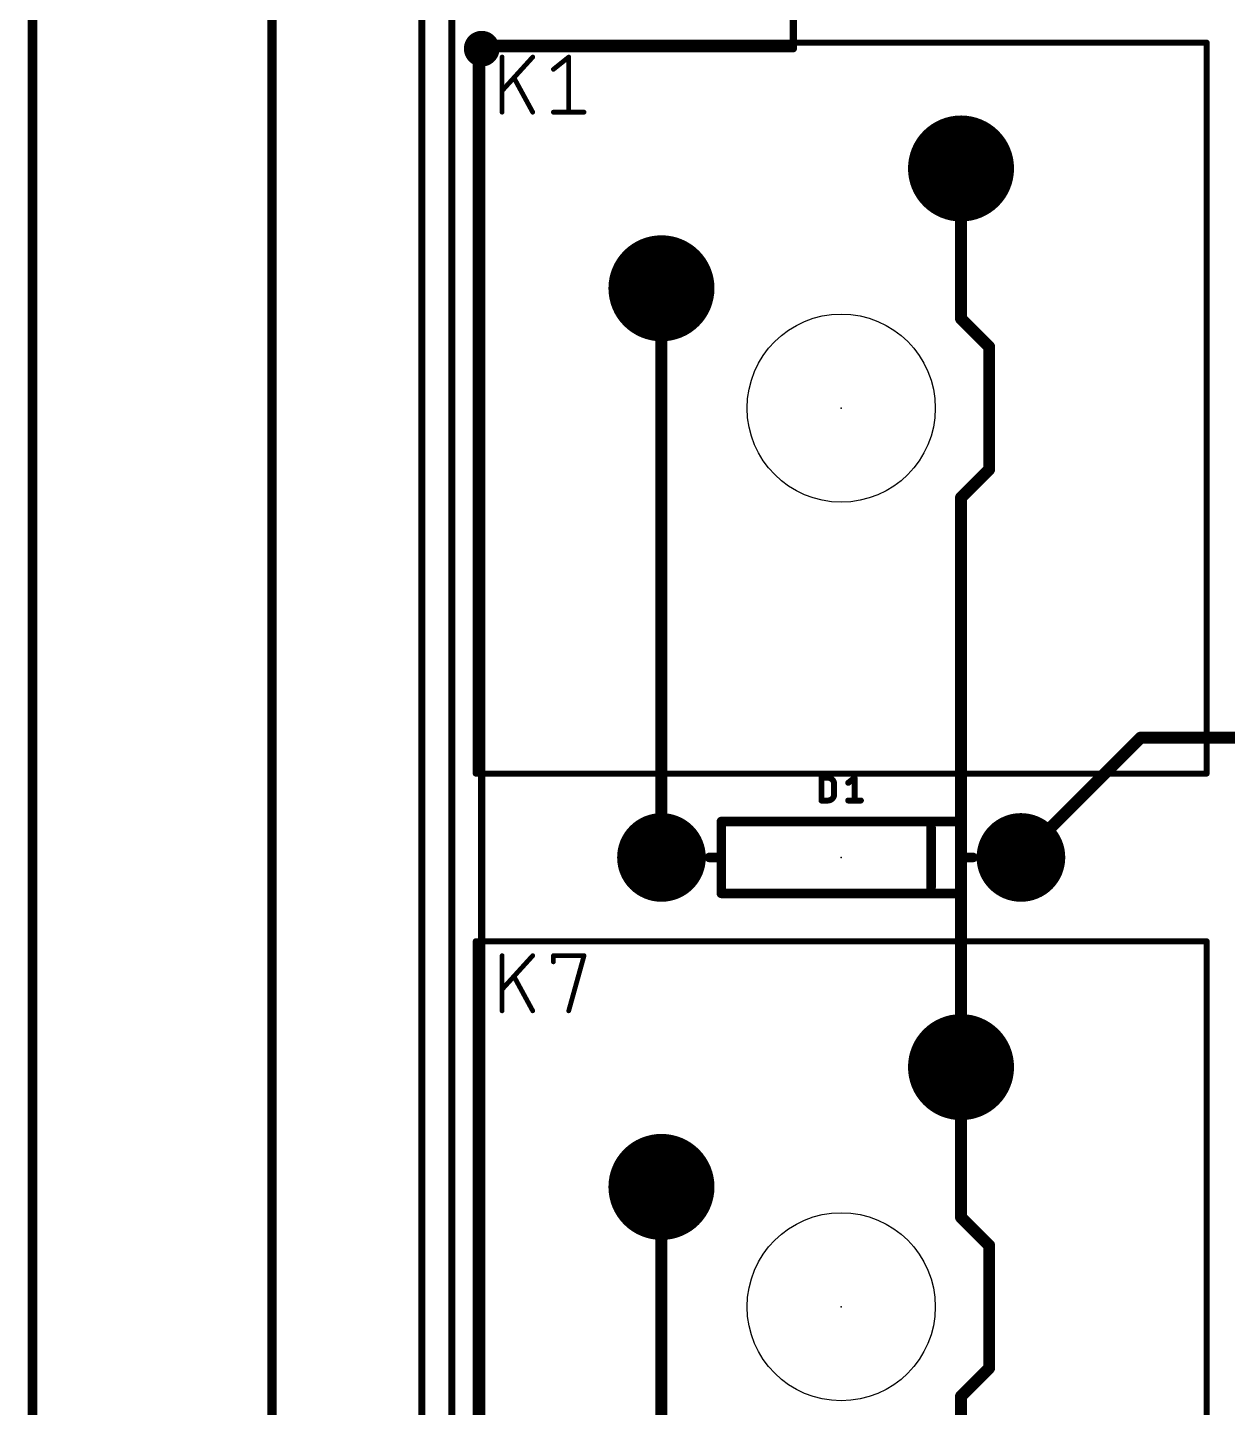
# Model space of a CAD drawing. Extents: x -5 to 151, y -26 to 100.
# Drawn here: x -5.18 to 20.25, y 54.38 to 83.63 of the extents above; entities that cross this region are included whole.
import ezdxf

# ---------------------------------------------------------------- set-up
doc = ezdxf.new("R2010")
doc.units = 0
for name, color, linetype in [('1', 12, 'CONTINUOUS'), ('16', 132, 'CONTINUOUS'), ('17', 110, 'CONTINUOUS'), ('18', 110, 'CONTINUOUS'), ('20', 31, 'CONTINUOUS'), ('21', 253, 'CONTINUOUS'), ('23', 53, 'CONTINUOUS'), ('25', 253, 'CONTINUOUS'), ('51', 253, 'CONTINUOUS')]:
    doc.layers.add(name, color=color, linetype=linetype)

# ---------------------------------------------------------------- blocks, each defined once
blk = doc.blocks.new('ROUNDP')
at = {"const_width": 0.5}
blk.add_lwpolyline([(0, -0.25, 1), (0, 0.25, 1), (0, -0.25)], format="xyb", dxfattribs=at)
blk = doc.blocks.new('ROUNDV')
at = {"const_width": 0.5}
blk.add_lwpolyline([(0, -0.25, 1), (0, 0.25, 1), (0, -0.25)], format="xyb", dxfattribs=at)

msp = doc.modelspace()

# ---------------------------------------------------------------- linework, layer by layer
at = {"layer": '1'}
for points, const_width in [([(0, 94.615), (0, 0)], 0.1524), ([(3.175, 83.82), (3.175, 9.652)], 0.1524), ([(3.81, 83.82), (3.81, 10.16)], 0.1524), ([(4.445, 12.7), (4.445, 83.185)], 0.1524), ([(14.605, 80.645), (14.605, 77.4613)], 0.254), ([(14.605, 77.4613), (15.2019, 76.8644)], 0.254), ([(15.2019, 76.8644), (15.2019, 74.2657)], 0.254), ([(15.2019, 74.2657), (14.605, 73.6688)], 0.254), ([(14.605, 73.6688), (14.605, 61.595)], 0.254), ([(14.605, 61.595), (14.605, 58.4113)], 0.254), ([(14.605, 58.4113), (15.2019, 57.8144)], 0.254), ([(15.2019, 57.8144), (15.2019, 55.2157)], 0.254), ([(15.2019, 55.2157), (14.605, 54.6188)], 0.254), ([(14.605, 54.6188), (14.605, 42.545)], 0.254)]:
    msp.add_lwpolyline(points, dxfattribs=dict(at, const_width=const_width))
for points, const_width in [([(4.4831, 83.185, 1), (4.4069, 83.185)], 0.0762), ([(14.6685, 80.645, 1), (14.5415, 80.645)], 0.127), ([(14.6499, 77.5062, 1), (14.5601, 77.4163)], 0.127), ([(14.5415, 77.4613, 1), (14.6685, 77.4613)], 0.127), ([(15.2654, 76.8644, 1), (15.1384, 76.8644)], 0.127), ([(15.157, 76.8194, 1), (15.2468, 76.9093)], 0.127), ([(15.1384, 74.2657, 1), (15.2654, 74.2657)], 0.127), ([(15.2468, 74.2207, 1), (15.157, 74.3106)], 0.127), ([(14.6685, 73.6688, 1), (14.5415, 73.6688)], 0.127), ([(14.5601, 73.7137, 1), (14.6499, 73.6238)], 0.127), ([(14.6685, 61.595, 1), (14.5415, 61.595)], 0.127), ([(14.5415, 61.595, 1), (14.6685, 61.595)], 0.127), ([(14.6499, 58.4562, 1), (14.5601, 58.3663)], 0.127), ([(14.5415, 58.4113, 1), (14.6685, 58.4113)], 0.127), ([(15.2654, 57.8144, 1), (15.1384, 57.8144)], 0.127), ([(15.157, 57.7694, 1), (15.2468, 57.8593)], 0.127), ([(15.2468, 55.1707, 1), (15.157, 55.2606)], 0.127), ([(15.1384, 55.2157, 1), (15.2654, 55.2157)], 0.127), ([(14.6685, 54.6188, 1), (14.5415, 54.6188)], 0.127), ([(14.5601, 54.6637, 1), (14.6499, 54.5738)], 0.127)]:
    msp.add_lwpolyline(points, format="xyb", dxfattribs=dict(at, const_width=const_width))
at = {"layer": '16'}
for points, const_width in [([(0, 94.615), (0, 4.572)], 0.1524), ([(11.051, 83.185), (11.051, 89.397)], 0.1524), ([(4.445, 83.185), (11.051, 83.185)], 0.1524), ([(8.255, 78.105), (8.255, 66.04)], 0.254), ([(15.875, 66.04), (18.415, 68.58)], 0.254), ([(18.415, 68.58), (33.655, 68.58)], 0.254), ([(8.255, 59.055), (8.255, 46.99)], 0.254)]:
    msp.add_lwpolyline(points, dxfattribs=dict(at, const_width=const_width))
for points, const_width in [([(4.445, 83.2231, 1), (4.445, 83.1469)], 0.0762), ([(11.0129, 83.185, 1), (11.0891, 83.185)], 0.0762), ([(11.051, 83.1469, 1), (11.051, 83.2231)], 0.0762), ([(8.3185, 78.105, 1), (8.1915, 78.105)], 0.127), ([(18.415, 68.6435, 1), (18.415, 68.5165)], 0.127), ([(18.4599, 68.5351, 1), (18.3701, 68.6249)], 0.127), ([(15.8301, 66.0849, 1), (15.9199, 65.9951)], 0.127), ([(8.1915, 66.04, 1), (8.3185, 66.04)], 0.127), ([(8.3185, 59.055, 1), (8.1915, 59.055)], 0.127)]:
    msp.add_lwpolyline(points, format="xyb", dxfattribs=dict(at, const_width=const_width))
at = {"layer": '20', "const_width": 0.2032}
msp.add_lwpolyline([(-5.08, -26.035), (-5.08, 100.33)], dxfattribs=at)
at = {"layer": '20'}
for centre in [(12.065, 75.565), (12.065, 56.515)]:
    msp.add_circle(centre, 1.9939, dxfattribs=at)
at = {"layer": '21', "const_width": 0.2032}
for points in [[(0, 0), (0, 94.615)], [(9.525, 66.802), (14.605, 66.802)], [(9.525, 66.04), (9.525, 66.802)], [(13.97, 66.675), (13.97, 65.405)], [(14.605, 66.802), (14.605, 66.04)], [(9.525, 66.04), (9.271, 66.04)], [(9.525, 65.278), (9.525, 66.04)], [(14.605, 66.04), (14.605, 65.278)], [(14.605, 66.04), (14.859, 66.04)], [(14.605, 65.278), (9.525, 65.278)]]:
    msp.add_lwpolyline(points, dxfattribs=at)
at = {"layer": '21', "const_width": 0.1016}
for points in [[(9.525, 66.8528, 1), (9.525, 66.7512)], [(9.5758, 66.802, 1), (9.4742, 66.802)], [(14.0208, 66.675, 1), (13.9192, 66.675)], [(14.6558, 66.802, 1), (14.5542, 66.802)], [(14.605, 66.7512, 1), (14.605, 66.8528)], [(9.271, 66.0908, 1), (9.271, 65.9892)], [(9.5758, 66.04, 1), (9.4742, 66.04)], [(9.525, 65.9892, 1), (9.525, 66.0908)], [(14.6558, 66.04, 1), (14.5542, 66.04)], [(14.605, 66.0908, 1), (14.605, 65.9892)], [(14.859, 65.9892, 1), (14.859, 66.0908)], [(9.4742, 66.04, 1), (9.5758, 66.04)], [(14.5542, 66.04, 1), (14.6558, 66.04)], [(9.525, 65.3288, 1), (9.525, 65.2272)], [(9.4742, 65.278, 1), (9.5758, 65.278)], [(13.9192, 65.405, 1), (14.0208, 65.405)], [(14.5542, 65.278, 1), (14.6558, 65.278)], [(14.605, 65.2272, 1), (14.605, 65.3288)]]:
    msp.add_lwpolyline(points, format="xyb", dxfattribs=at)
at = {"layer": '23'}
for p in [(12.065, 75.565), (12.065, 66.04), (12.065, 56.515)]:
    msp.add_point(p, dxfattribs=at)
at = {"layer": '25'}
for points, const_width in [([(4.8768, 81.8388), (4.8768, 83.0072)], 0.1016), ([(5.5259, 83.0072), (4.8768, 82.2932)], 0.1016), ([(5.9648, 82.7476), (6.2893, 83.0072)], 0.1016), ([(6.2893, 83.0072), (6.2893, 81.8388)], 0.1016), ([(5.5259, 81.8388), (5.1364, 82.5528)], 0.1016), ([(5.9648, 81.8388), (6.6139, 81.8388)], 0.1016), ([(11.6475, 67.2465), (11.6475, 67.7291)], 0.127), ([(11.6475, 67.7291), (11.7815, 67.7291)], 0.127), ([(11.9156, 67.595), (11.9156, 67.3806)], 0.127), ([(12.2144, 67.6219), (12.3485, 67.7291)], 0.127), ([(12.3485, 67.7291), (12.3485, 67.2465)], 0.127), ([(11.7815, 67.2465), (11.6475, 67.2465)], 0.127), ([(12.2144, 67.2465), (12.4825, 67.2465)], 0.127), ([(4.8768, 62.7888), (4.8768, 63.9572)], 0.1016), ([(5.5259, 63.9572), (4.8768, 63.2432)], 0.1016), ([(5.9648, 63.8274), (5.9648, 63.9572)], 0.1016), ([(5.9648, 63.9572), (6.6139, 63.9572)], 0.1016), ([(6.6139, 63.9572), (6.2893, 62.7888)], 0.1016), ([(5.5259, 62.7888), (5.1364, 63.5028)], 0.1016)]:
    msp.add_lwpolyline(points, dxfattribs=dict(at, const_width=const_width))
for points, const_width in [([(4.9022, 83.0072, 1), (4.8514, 83.0072)], 0.0508), ([(5.5447, 82.9901, 1), (5.5071, 83.0243)], 0.0508), ([(5.9489, 82.7674, 1), (5.9806, 82.7277)], 0.0508), ([(6.3147, 83.0072, 1), (6.2639, 83.0072)], 0.0508), ([(6.3052, 82.9874, 1), (6.2734, 83.027)], 0.0508), ([(5.1587, 82.565, 1), (5.1141, 82.5407)], 0.0508), ([(4.858, 82.3103, 1), (4.8956, 82.2761)], 0.0508), ([(4.8514, 81.8388, 1), (4.9022, 81.8388)], 0.0508), ([(5.5036, 81.8266, 1), (5.5482, 81.851)], 0.0508), ([(5.9648, 81.8642, 1), (5.9648, 81.8134)], 0.0508), ([(6.2639, 81.8388, 1), (6.3147, 81.8388)], 0.0508), ([(6.6139, 81.8134, 1), (6.6139, 81.8642)], 0.0508), ([(11.6792, 67.7291, 1), (11.6157, 67.7291)], 0.0635), ([(11.6475, 67.7609, 1), (11.6475, 67.6974)], 0.0635), ([(11.7815, 67.7609, 1), (11.7815, 67.6974)], 0.0635), ([(11.9156, 67.595, 0.4142), (11.7815, 67.7291)], 0.127), ([(11.7815, 67.6974, 1), (11.7815, 67.7609)], 0.0635), ([(11.9473, 67.595, 1), (11.8838, 67.595)], 0.0635), ([(11.8838, 67.595, 1), (11.9473, 67.595)], 0.0635), ([(12.1946, 67.6466, 1), (12.2342, 67.5971)], 0.0635), ([(12.3802, 67.7291, 1), (12.3167, 67.7291)], 0.0635), ([(12.3683, 67.7043, 1), (12.3286, 67.7539)], 0.0635), ([(11.6157, 67.2465, 1), (11.6792, 67.2465)], 0.0635), ([(11.6475, 67.2782, 1), (11.6475, 67.2147)], 0.0635), ([(11.7815, 67.2465, 0.4142), (11.9156, 67.3806)], 0.127), ([(11.7815, 67.2782, 1), (11.7815, 67.2148)], 0.0635), ([(11.7815, 67.2147, 1), (11.7815, 67.2782)], 0.0635), ([(11.9473, 67.3806, 1), (11.8838, 67.3806)], 0.0635), ([(11.8838, 67.3806, 1), (11.9473, 67.3806)], 0.0635), ([(12.2144, 67.2782, 1), (12.2144, 67.2147)], 0.0635), ([(12.3167, 67.2465, 1), (12.3802, 67.2465)], 0.0635), ([(12.4825, 67.2147, 1), (12.4825, 67.2782)], 0.0635), ([(4.9022, 63.9572, 1), (4.8514, 63.9572)], 0.0508), ([(5.5447, 63.9401, 1), (5.5071, 63.9743)], 0.0508), ([(5.9902, 63.9572, 1), (5.9394, 63.9572)], 0.0508), ([(5.9648, 63.9826, 1), (5.9648, 63.9318)], 0.0508), ([(5.9394, 63.8274, 1), (5.9902, 63.8274)], 0.0508), ([(6.6383, 63.9504, 1), (6.5894, 63.964)], 0.0508), ([(6.6139, 63.9318, 1), (6.6139, 63.9826)], 0.0508), ([(5.1587, 63.515, 1), (5.1141, 63.4907)], 0.0508), ([(4.858, 63.2603, 1), (4.8956, 63.2261)], 0.0508), ([(4.8514, 62.7888, 1), (4.9022, 62.7888)], 0.0508), ([(5.5036, 62.7766, 1), (5.5482, 62.801)], 0.0508), ([(6.2648, 62.7956, 1), (6.3138, 62.782)], 0.0508)]:
    msp.add_lwpolyline(points, format="xyb", dxfattribs=dict(at, const_width=const_width))
at = {"layer": '51', "const_width": 0.0635}
for points in [[(4.318, 83.3438, 1), (4.318, 83.2802)], [(4.3498, 83.312, 1), (4.2863, 83.312)], [(19.8438, 83.312, 1), (19.7803, 83.312)], [(19.812, 83.2802, 1), (19.812, 83.3438)], [(4.318, 67.8498, 1), (4.318, 67.7862)], [(19.812, 67.7862, 1), (19.812, 67.8498)], [(4.2863, 67.818, 1), (4.3498, 67.818)], [(19.7803, 67.818, 1), (19.8438, 67.818)], [(4.318, 64.2938, 1), (4.318, 64.2302)], [(4.3498, 64.262, 1), (4.2863, 64.262)], [(19.8438, 64.262, 1), (19.7803, 64.262)], [(19.812, 64.2302, 1), (19.812, 64.2938)]]:
    msp.add_lwpolyline(points, format="xyb", dxfattribs=at)
at = {"layer": '51', "const_width": 0.127}
for points in [[(4.318, 67.818), (4.318, 83.312)], [(4.318, 83.312), (19.812, 83.312)], [(19.812, 83.312), (19.812, 67.818)], [(19.812, 67.818), (4.318, 67.818)], [(4.318, 48.768), (4.318, 64.262)], [(4.318, 64.262), (19.812, 64.262)], [(19.812, 64.262), (19.812, 48.768)]]:
    msp.add_lwpolyline(points, dxfattribs=at)

# ---------------------------------------------------------------- block references
at = {"layer": '17'}
for p, xscale, yscale in [((14.605, 80.645), 2.2479, 2.2479), ((14.605, 80.645), 2.2479, 2.2479), ((8.255, 78.105), 2.2479, 2.2479), ((8.255, 78.105), 2.2479, 2.2479), ((8.255, 66.04), 1.8796, 1.8796), ((8.255, 66.04), 1.8796, 1.8796), ((15.875, 66.04), 1.8796, 1.8796), ((15.875, 66.04), 1.8796, 1.8796), ((14.605, 61.595), 2.2479, 2.2479), ((14.605, 61.595), 2.2479, 2.2479), ((8.255, 59.055), 2.2479, 2.2479), ((8.255, 59.055), 2.2479, 2.2479)]:
    msp.add_blockref('ROUNDP', p, dxfattribs=dict(at, xscale=xscale, yscale=yscale))
at = {"layer": '18', "xscale": 0.7564, "yscale": 0.7564}
msp.add_blockref('ROUNDV', (4.445, 83.185), dxfattribs=at)
msp.add_blockref('ROUNDV', (4.445, 83.185), dxfattribs=at)

doc.saveas('drawing.dxf')
